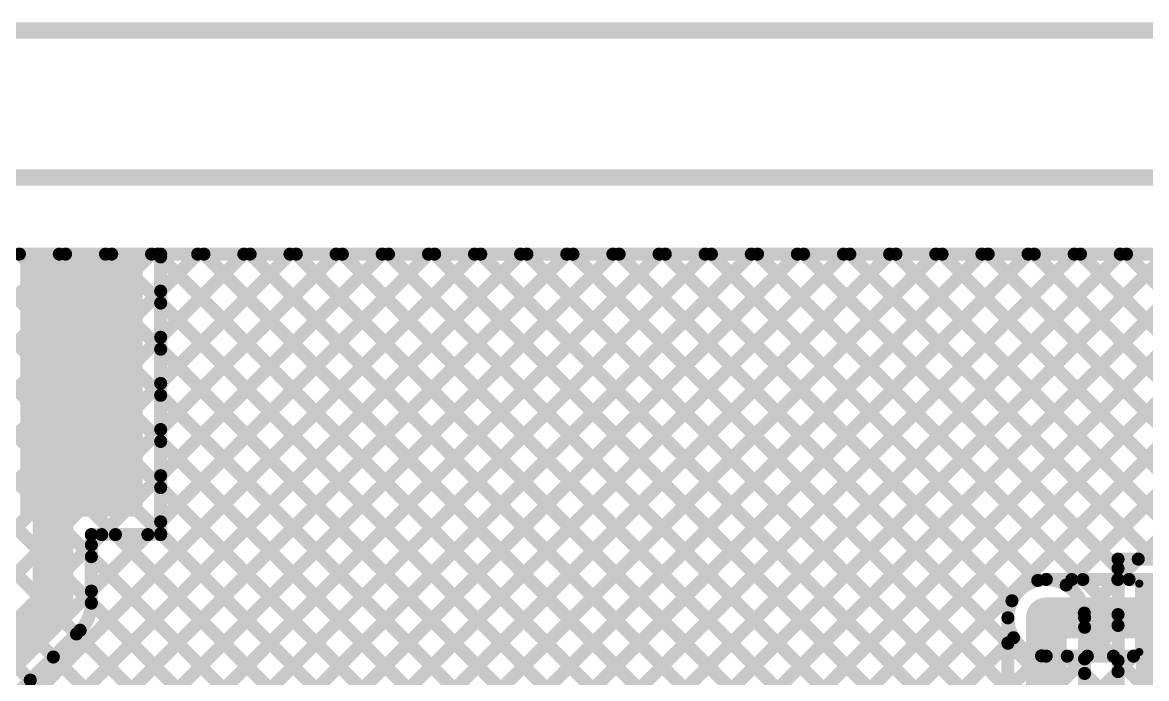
# Model space of a CAD drawing. Header units: millimetres. Extents: x -0.32 to 3.69, y -0.11 to 2.37.
# Drawn here: x 2.012 to 2.701, y 1.948 to 2.35 of the extents above; entities that cross this region are included whole.
import ezdxf

# ---------------------------------------------------------------- set-up
doc = ezdxf.new("R2010")
doc.units = ezdxf.units.MM
doc.header["$MEASUREMENT"] = 0
for name, color, linetype in [('BottomLayer', 5, 'Continuous'), ('BottomPaste', 16, 'Continuous'), ('BottomSolder', 6, 'Continuous'), ('Mechanical1', 6, 'Continuous'), ('Mechanical2', 216, 'Continuous'), ('TopLayer', 1, 'Continuous'), ('TopOverlay', 2, 'Continuous'), ('TopPaste', 8, 'Continuous'), ('TopSolder', 216, 'Continuous'), ('ViaHoleLayer', 16, 'Continuous')]:
    doc.layers.add(name, color=color, linetype=linetype)

# ---------------------------------------------------------------- blocks, each defined once
blk = doc.blocks.new('S______B______B_9')
at = {"layer": 'BottomLayer'}
for points in [[(-0.015, 0.0175), (-0.015, -0.0175), (-0.045, -0.0175), (-0.045, 0.0175)], [(0.045, 0.0175), (0.045, -0.0175), (0.015, -0.0175), (0.015, 0.0175)]]:
    blk.add_hatch(color=5, dxfattribs=at).paths.add_polyline_path(points)
at = {"layer": 'BottomPaste'}
for points in [[(-0.015, 0.0175), (-0.015, -0.0175), (-0.045, -0.0175), (-0.045, 0.0175)], [(0.045, 0.0175), (0.045, -0.0175), (0.015, -0.0175), (0.015, 0.0175)]]:
    blk.add_hatch(color=16, dxfattribs=at).paths.add_polyline_path(points)
at = {"layer": 'BottomSolder'}
for points in [[(-0.011, 0.0215), (-0.011, -0.0215), (-0.049, -0.0215), (-0.049, 0.0215)], [(0.049, 0.0215), (0.049, -0.0215), (0.011, -0.0215), (0.011, 0.0215)]]:
    blk.add_hatch(color=6, dxfattribs=at).paths.add_polyline_path(points)
blk = doc.blocks.new('R___0603_28')
at = {"layer": 'TopLayer'}
for points in [[(-0.015, 0.0175), (-0.015, -0.0175), (-0.045, -0.0175), (-0.045, 0.0175)], [(0.045, 0.0175), (0.045, -0.0175), (0.015, -0.0175), (0.015, 0.0175)]]:
    blk.add_hatch(color=1, dxfattribs=at).paths.add_polyline_path(points)
at = {"layer": 'TopPaste'}
for points in [[(-0.015, 0.0175), (-0.015, -0.0175), (-0.045, -0.0175), (-0.045, 0.0175)], [(0.045, 0.0175), (0.045, -0.0175), (0.015, -0.0175), (0.015, 0.0175)]]:
    blk.add_hatch(color=8, dxfattribs=at).paths.add_polyline_path(points)
at = {"layer": 'TopSolder'}
for points in [[(-0.011, 0.0215), (-0.011, -0.0215), (-0.049, -0.0215), (-0.049, 0.0215)], [(0.049, 0.0215), (0.049, -0.0215), (0.011, -0.0215), (0.011, 0.0215)]]:
    blk.add_hatch(color=216, dxfattribs=at).paths.add_polyline_path(points)
at = {"layer": 'TopOverlay', "const_width": 0.005}
for points in [[(-0.048, 0.021), (-0.048, -0.021)], [(0.048, 0.021), (-0.048, 0.021)], [(0.048, 0.021), (0.048, -0.021)], [(0.048, -0.021), (-0.048, -0.021)]]:
    blk.add_lwpolyline(points, dxfattribs=at)
at = {"layer": 'TopOverlay', "const_width": 0.0025}
for points in [[(-0.04925, 0.021, 1), (-0.04675, 0.021, 1)], [(-0.04925, 0.021, 1), (-0.04675, 0.021, 1)], [(0.04675, 0.021, 1), (0.04925, 0.021, 1)], [(0.04675, 0.021, 1), (0.04925, 0.021, 1)], [(-0.04925, -0.021, 1), (-0.04675, -0.021, 1)], [(-0.04925, -0.021, 1), (-0.04675, -0.021, 1)], [(0.04675, -0.021, 1), (0.04925, -0.021, 1)], [(0.04675, -0.021, 1), (0.04925, -0.021, 1)]]:
    blk.add_lwpolyline(points, format="xyb", close=True, dxfattribs=at)
blk = doc.blocks.new('R___1206_B_37')
at = {"layer": 'BottomLayer'}
for points in [[(-0.08, 0.035), (-0.02, 0.035), (-0.02, -0.035), (-0.08, -0.035)], [(0.02, 0.035), (0.08, 0.035), (0.08, -0.035), (0.02, -0.035)]]:
    blk.add_hatch(color=5, dxfattribs=at).paths.add_polyline_path(points)
at = {"layer": 'BottomPaste'}
for points in [[(-0.08, 0.035), (-0.02, 0.035), (-0.02, -0.035), (-0.08, -0.035)], [(0.02, 0.035), (0.08, 0.035), (0.08, -0.035), (0.02, -0.035)]]:
    blk.add_hatch(color=16, dxfattribs=at).paths.add_polyline_path(points)
at = {"layer": 'BottomSolder'}
for points in [[(-0.084, 0.039), (-0.016, 0.039), (-0.016, -0.039), (-0.084, -0.039)], [(0.016, 0.039), (0.084, 0.039), (0.084, -0.039), (0.016, -0.039)]]:
    blk.add_hatch(color=6, dxfattribs=at).paths.add_polyline_path(points)

msp = doc.modelspace()

# ---------------------------------------------------------------- hatches: boundary and pattern name
at = {"layer": 'BottomLayer'}
msp.add_hatch(color=5, dxfattribs=at).paths.add_polyline_path([(2.011, 2.047), (2.086, 2.047), (2.086, 2.209), (2.011, 2.209)])
h = msp.add_hatch(color=5, dxfattribs=at)
edge = h.paths.add_edge_path()
edge.add_arc((2.64, 1.985), 0.01181, 0, 360)
at = {"layer": 'TopLayer'}
msp.add_hatch(color=1, dxfattribs=at).paths.add_polyline_path([(2.695, 0.189), (2.735, 0.189), (2.735, 2.01), (2.695, 2.01)])
h = msp.add_hatch(color=1, dxfattribs=at)
edge = h.paths.add_edge_path()
edge.add_arc((2.64, 1.985), 0.01181, 0, 360)
at = {"layer": 'ViaHoleLayer'}
h = msp.add_hatch(color=16, dxfattribs=at)
edge = h.paths.add_edge_path()
edge.add_arc((2.64, 1.985), 0.00591, 0, 360)

# ---------------------------------------------------------------- linework, layer by layer
at = {"layer": 'BottomLayer'}
for points, const_width in [([(1.67559, 1.45274), (2.43084, 2.208)], 0.008), ([(1.67559, 1.42446), (2.45913, 2.208)], 0.008), ([(1.67559, 1.48103), (2.40256, 2.208)], 0.008), ([(1.67559, 1.36789), (2.5157, 2.208)], 0.008), ([(1.67559, 1.39617), (2.48741, 2.208)], 0.008), ([(1.68228, 1.34629), (2.54398, 2.208)], 0.008), ([(1.70994, 1.34568), (2.57226, 2.208)], 0.008), ([(1.72658, 1.33403), (2.60055, 2.208)], 0.008), ([(1.74072, 1.31989), (2.62883, 2.208)], 0.008), ([(1.75487, 1.30575), (2.65712, 2.208)], 0.008), ([(1.76901, 1.29161), (2.6854, 2.208)], 0.008), ([(1.78619, 1.2805), (2.71369, 2.208)], 0.008), ([(1.8171, 1.65083), (2.37427, 2.208)], 0.008), ([(1.8171, 1.70739), (2.31771, 2.208)], 0.008), ([(1.8171, 1.67911), (2.34599, 2.208)], 0.008), ([(1.8171, 1.73568), (2.28942, 2.208)], 0.008), ([(1.82247, 1.2885), (2.74197, 2.208)], 0.008), ([(1.85075, 1.2885), (2.77025, 2.208)], 0.008), ([(1.90604, 1.3155), (2.79854, 2.208)], 0.008), ([(1.93432, 1.3155), (2.82682, 2.208)], 0.008), ([(2.097, 2.208), (3.13221, 2.208)], 0.008), ([(2.097, 2.10043), (2.20457, 2.208)], 0.008), ([(2.097, 2.07215), (2.23285, 2.208)], 0.008), ([(2.097, 2.10043), (2.20457, 2.208)], 0.008), ([(2.097, 2.04386), (2.26114, 2.208)], 0.008), ([(2.097, 2.157), (2.148, 2.208)], 0.008), ([(2.097, 2.12872), (2.17628, 2.208)], 0.008), ([(2.097, 2.18528), (2.11972, 2.208)], 0.008), ([(2.097, 2.036), (2.097, 2.208)], 0.008), ([(2.097, 2.20627), (2.68887, 1.6144)], 0.008), ([(2.12356, 2.208), (2.71716, 1.6144)], 0.008), ([(2.15184, 2.208), (2.74544, 1.6144)], 0.008), ([(2.18012, 2.208), (2.77373, 1.6144)], 0.008), ([(2.20841, 2.208), (2.61874, 1.79767)], 0.008), ([(2.23669, 2.208), (2.63426, 1.81044)], 0.008), ([(2.26498, 2.208), (2.66183, 1.81115)], 0.008), ([(2.29326, 2.208), (2.69011, 1.81115)], 0.008), ([(2.32155, 2.208), (2.7184, 1.81115)], 0.008), ([(2.34983, 2.208), (2.74668, 1.81115)], 0.008), ([(2.37812, 2.208), (2.77497, 1.81115)], 0.008), ([(2.4064, 2.208), (2.61895, 1.99545)], 0.008), ([(2.43468, 2.208), (2.63477, 2.00791)], 0.008), ([(2.46297, 2.208), (2.66247, 2.0085)], 0.008), ([(2.49125, 2.208), (2.69075, 2.0085)], 0.008), ([(2.51954, 2.208), (2.71904, 2.0085)], 0.008), ([(2.54782, 2.208), (2.74732, 2.0085)], 0.008), ([(2.57611, 2.208), (2.77561, 2.0085)], 0.008), ([(2.60439, 2.208), (2.80389, 2.0085)], 0.008), ([(2.63267, 2.208), (2.83217, 2.0085)], 0.008), ([(2.65561, 2.0085), (2.85511, 2.208)], 0.008), ([(2.66096, 2.208), (2.86046, 2.0085)], 0.008), ([(2.68389, 2.0085), (2.88339, 2.208)], 0.008), ([(2.68924, 2.208), (2.88246, 2.01478)], 0.008), ([(2.097, 2.17799), (2.66059, 1.6144)], 0.008), ([(2.097, 2.1497), (2.6322, 1.6145)], 0.008), ([(2.097, 2.12142), (2.61325, 1.60517)], 0.008), ([(2.097, 2.09313), (2.6131, 1.57704)], 0.008), ([(2.031, 1.994), (2.031, 2.069)], 0.025), ([(2.097, 2.06485), (2.74435, 1.4175)], 0.008), ([(2.097, 2.03657), (2.71607, 1.4175)], 0.008), ([(2.0545, 2.00136), (2.08914, 2.036)], 0.008), ([(2.0545, 2.036), (2.097, 2.036)], 0.008), ([(2.0545, 2.02965), (2.06085, 2.036)], 0.008), ([(2.0545, 1.994), (2.0545, 2.036)], 0.008), ([(2.06928, 2.036), (2.68778, 1.4175)], 0.008), ([(2.0545, 2.0225), (2.6595, 1.4175)], 0.008), ([(2.64, 2.0085), (2.87928, 2.0085)], 0.008), ([(1.9678, 1.9308), (2.031, 1.994)], 0.025), ([(2.0545, 1.99421), (2.63123, 1.41749)], 0.008), ([(2.64, 1.985), (2.934, 1.985)], 0.025), ([(1.98443, 1.9142), (2.0476, 1.97737)], 0.008), ([(2.04533, 1.9751), (2.61283, 1.4076)], 0.008), ([(1.96261, 1.3155), (2.61991, 1.9728)], 0.008), ([(1.99089, 1.3155), (2.63707, 1.96168)], 0.008), ([(2.01918, 1.3155), (2.66518, 1.9615)], 0.008), ([(2.03119, 1.96096), (2.67664, 1.3155)], 0.008), ([(2.04746, 1.3155), (2.69346, 1.9615)], 0.008), ([(2.07574, 1.3155), (2.72174, 1.9615)], 0.008), ([(2.64, 1.9615), (2.87885, 1.9615)], 0.008), ([(2.6529, 1.9615), (2.80325, 1.81115)], 0.008), ([(2.68118, 1.9615), (2.83153, 1.81115)], 0.008), ([(2.01705, 1.94681), (2.64836, 1.3155)], 0.008)]:
    msp.add_lwpolyline(points, dxfattribs=dict(at, const_width=const_width))
for points, const_width in [([(2.095, 2.208, 1), (2.099, 2.208, 1)], 0.004), ([(2.095, 2.208, 1), (2.099, 2.208, 1)], 0.004), ([(2.095, 2.20627, 1), (2.099, 2.20627, 1)], 0.004), ([(2.11772, 2.208, 1), (2.12172, 2.208, 1)], 0.004), ([(2.12156, 2.208, 1), (2.12556, 2.208, 1)], 0.004), ([(2.146, 2.208, 1), (2.15, 2.208, 1)], 0.004), ([(2.14984, 2.208, 1), (2.15384, 2.208, 1)], 0.004), ([(2.17428, 2.208, 1), (2.17828, 2.208, 1)], 0.004), ([(2.17812, 2.208, 1), (2.18212, 2.208, 1)], 0.004), ([(2.20257, 2.208, 1), (2.20657, 2.208, 1)], 0.004), ([(2.20257, 2.208, 1), (2.20657, 2.208, 1)], 0.004), ([(2.20641, 2.208, 1), (2.21041, 2.208, 1)], 0.004), ([(2.23085, 2.208, 1), (2.23485, 2.208, 1)], 0.004), ([(2.23469, 2.208, 1), (2.23869, 2.208, 1)], 0.004), ([(2.25914, 2.208, 1), (2.26314, 2.208, 1)], 0.004), ([(2.26298, 2.208, 1), (2.26698, 2.208, 1)], 0.004), ([(2.28742, 2.208, 1), (2.29142, 2.208, 1)], 0.004), ([(2.29126, 2.208, 1), (2.29526, 2.208, 1)], 0.004), ([(2.31571, 2.208, 1), (2.31971, 2.208, 1)], 0.004), ([(2.31955, 2.208, 1), (2.32355, 2.208, 1)], 0.004), ([(2.34399, 2.208, 1), (2.34799, 2.208, 1)], 0.004), ([(2.34783, 2.208, 1), (2.35183, 2.208, 1)], 0.004), ([(2.37227, 2.208, 1), (2.37627, 2.208, 1)], 0.004), ([(2.37611, 2.208, 1), (2.38011, 2.208, 1)], 0.004), ([(2.40056, 2.208, 1), (2.40456, 2.208, 1)], 0.004), ([(2.4044, 2.208, 1), (2.4084, 2.208, 1)], 0.004), ([(2.42884, 2.208, 1), (2.43284, 2.208, 1)], 0.004), ([(2.43268, 2.208, 1), (2.43668, 2.208, 1)], 0.004), ([(2.45713, 2.208, 1), (2.46113, 2.208, 1)], 0.004), ([(2.46097, 2.208, 1), (2.46497, 2.208, 1)], 0.004), ([(2.48541, 2.208, 1), (2.48941, 2.208, 1)], 0.004), ([(2.48925, 2.208, 1), (2.49325, 2.208, 1)], 0.004), ([(2.5137, 2.208, 1), (2.5177, 2.208, 1)], 0.004), ([(2.51754, 2.208, 1), (2.52154, 2.208, 1)], 0.004), ([(2.54198, 2.208, 1), (2.54598, 2.208, 1)], 0.004), ([(2.54582, 2.208, 1), (2.54982, 2.208, 1)], 0.004), ([(2.57026, 2.208, 1), (2.57426, 2.208, 1)], 0.004), ([(2.57411, 2.208, 1), (2.57811, 2.208, 1)], 0.004), ([(2.59855, 2.208, 1), (2.60255, 2.208, 1)], 0.004), ([(2.60239, 2.208, 1), (2.60639, 2.208, 1)], 0.004), ([(2.62683, 2.208, 1), (2.63083, 2.208, 1)], 0.004), ([(2.63067, 2.208, 1), (2.63467, 2.208, 1)], 0.004), ([(2.65512, 2.208, 1), (2.65912, 2.208, 1)], 0.004), ([(2.65896, 2.208, 1), (2.66296, 2.208, 1)], 0.004), ([(2.6834, 2.208, 1), (2.6874, 2.208, 1)], 0.004), ([(2.68724, 2.208, 1), (2.69124, 2.208, 1)], 0.004), ([(2.095, 2.18528, 1), (2.099, 2.18528, 1)], 0.004), ([(2.095, 2.17799, 1), (2.099, 2.17799, 1)], 0.004), ([(2.095, 2.157, 1), (2.099, 2.157, 1)], 0.004), ([(2.095, 2.1497, 1), (2.099, 2.1497, 1)], 0.004), ([(2.095, 2.12872, 1), (2.099, 2.12872, 1)], 0.004), ([(2.095, 2.12142, 1), (2.099, 2.12142, 1)], 0.004), ([(2.095, 2.10043, 1), (2.099, 2.10043, 1)], 0.004), ([(2.095, 2.10043, 1), (2.099, 2.10043, 1)], 0.004), ([(2.095, 2.09313, 1), (2.099, 2.09313, 1)], 0.004), ([(2.02475, 2.069, 1), (2.03725, 2.069, 1)], 0.0125), ([(2.095, 2.07215, 1), (2.099, 2.07215, 1)], 0.004), ([(2.095, 2.06485, 1), (2.099, 2.06485, 1)], 0.004), ([(2.095, 2.04386, 1), (2.099, 2.04386, 1)], 0.004), ([(2.095, 2.03657, 1), (2.099, 2.03657, 1)], 0.004), ([(2.0525, 2.036, 1), (2.0565, 2.036, 1)], 0.004), ([(2.0525, 2.036, 1), (2.0565, 2.036, 1)], 0.004), ([(2.0525, 2.02965, 1), (2.0565, 2.02965, 1)], 0.004), ([(2.05885, 2.036, 1), (2.06285, 2.036, 1)], 0.004), ([(2.06728, 2.036, 1), (2.07128, 2.036, 1)], 0.004), ([(2.08714, 2.036, 1), (2.09114, 2.036, 1)], 0.004), ([(2.095, 2.036, 1), (2.099, 2.036, 1)], 0.004), ([(2.095, 2.036, 1), (2.099, 2.036, 1)], 0.004), ([(2.0525, 2.0225, 1), (2.0565, 2.0225, 1)], 0.004), ([(2.638, 2.0085, 1), (2.642, 2.0085, 1)], 0.004), ([(2.638, 2.0085, 1), (2.642, 2.0085, 1)], 0.004), ([(2.65361, 2.0085, 1), (2.65761, 2.0085, 1)], 0.004), ([(2.66047, 2.0085, 1), (2.66447, 2.0085, 1)], 0.004), ([(2.68189, 2.0085, 1), (2.68589, 2.0085, 1)], 0.004), ([(2.68875, 2.0085, 1), (2.69275, 2.0085, 1)], 0.004), ([(2.02475, 1.994, 1), (2.03725, 1.994, 1)], 0.0125), ([(2.02475, 1.994, 1), (2.03725, 1.994, 1)], 0.0125), ([(2.63277, 2.00791, 1), (2.63677, 2.00791, 1)], 0.004), ([(2.0525, 2.00136, 1), (2.0565, 2.00136, 1)], 0.004), ([(2.61695, 1.99545, 1), (2.62095, 1.99545, 1)], 0.004), ([(2.0525, 1.99421, 1), (2.0565, 1.99421, 1)], 0.004), ([(2.0525, 1.994, 1), (2.0565, 1.994, 1)], 0.004), ([(2.0525, 1.994, 1), (2.0565, 1.994, 1)], 0.004), ([(2.0525, 1.994, 1), (2.0565, 1.994, 1)], 0.004), ([(2.63375, 1.985, 1), (2.64625, 1.985, 1)], 0.0125), ([(2.04333, 1.9751, 1), (2.04733, 1.9751, 1)], 0.004), ([(2.0456, 1.97737, 1), (2.0496, 1.97737, 1)], 0.004), ([(2.0456, 1.97737, 1), (2.0496, 1.97737, 1)], 0.004), ([(2.04562, 1.97738, 1), (2.04962, 1.97738, 1)], 0.004), ([(2.61791, 1.9728, 1), (2.62191, 1.9728, 1)], 0.004), ([(2.02919, 1.96096, 1), (2.03319, 1.96096, 1)], 0.004), ([(2.63507, 1.96168, 1), (2.63907, 1.96168, 1)], 0.004), ([(2.638, 1.9615, 1), (2.642, 1.9615, 1)], 0.004), ([(2.638, 1.9615, 1), (2.642, 1.9615, 1)], 0.004), ([(2.6509, 1.9615, 1), (2.6549, 1.9615, 1)], 0.004), ([(2.66318, 1.9615, 1), (2.66718, 1.9615, 1)], 0.004), ([(2.67918, 1.9615, 1), (2.68318, 1.9615, 1)], 0.004), ([(2.69146, 1.9615, 1), (2.69546, 1.9615, 1)], 0.004), ([(2.01505, 1.94681, 1), (2.01905, 1.94681, 1)], 0.004)]:
    msp.add_lwpolyline(points, format="xyb", close=True, dxfattribs=dict(at, const_width=const_width))
at = {"layer": 'BottomLayer', "const_width": 0.008}
for points in [[(2.64, 1.9615, -1), (2.64, 2.0085)], [(2.0545, 1.994, -0.199188), (2.0476, 1.97737)], [(2.0545, 1.994, -0.198912), (2.04762, 1.97738)]]:
    msp.add_lwpolyline(points, format="xyb", dxfattribs=at)
at = {"layer": 'Mechanical1', "const_width": 0.01}
msp.add_lwpolyline([(1.98644, 2.345), (3.683, 2.345)], dxfattribs=at)
at = {"layer": 'Mechanical2', "const_width": 0.01}
msp.add_lwpolyline([(-0.1, 2.255), (3.325, 2.255)], dxfattribs=at)
at = {"layer": 'TopLayer'}
for points, const_width in [([(1.69166, 1.72338), (2.17628, 2.208)], 0.008), ([(1.70581, 1.70924), (2.20457, 2.208)], 0.008), ([(1.70581, 1.70924), (2.20457, 2.208)], 0.008), ([(1.71995, 1.69509), (2.23285, 2.208)], 0.008), ([(1.73409, 1.68095), (2.26114, 2.208)], 0.008), ([(1.74823, 1.66681), (2.28942, 2.208)], 0.008), ([(1.76237, 1.65267), (2.31771, 2.208)], 0.008), ([(1.77533, 2.208), (3.13221, 2.208)], 0.008), ([(1.77652, 1.63853), (2.34599, 2.208)], 0.008), ([(1.79066, 1.62438), (2.37427, 2.208)], 0.008), ([(1.79657, 1.60201), (2.40256, 2.208)], 0.008), ([(1.79657, 1.57372), (2.43084, 2.208)], 0.008), ([(1.79657, 1.54544), (2.45913, 2.208)], 0.008), ([(1.79657, 1.51716), (2.48741, 2.208)], 0.008), ([(1.79657, 1.4323), (2.57226, 2.208)], 0.008), ([(1.79657, 1.40402), (2.60055, 2.208)], 0.008), ([(1.79657, 1.48887), (2.5157, 2.208)], 0.008), ([(1.79657, 1.46059), (2.54398, 2.208)], 0.008), ([(1.79657, 1.37573), (2.62883, 2.208)], 0.008), ([(1.80693, 1.35781), (2.65712, 2.208)], 0.008), ([(1.81243, 2.208), (2.3921, 1.62833)], 0.008), ([(1.8171, 1.93367), (2.09143, 2.208)], 0.008), ([(1.8171, 1.90538), (2.11972, 2.208)], 0.008), ([(1.8171, 1.99024), (2.03486, 2.208)], 0.008), ([(1.8171, 1.96195), (2.06315, 2.208)], 0.008), ([(1.81831, 1.87831), (2.148, 2.208)], 0.008), ([(1.83521, 1.35781), (2.6854, 2.208)], 0.008), ([(1.84071, 2.208), (2.40624, 1.64247)], 0.008), ([(1.85592, 1.35023), (2.71369, 2.208)], 0.008), ([(1.85592, 1.32195), (2.74197, 2.208)], 0.008), ([(1.869, 2.208), (2.42038, 1.65662)], 0.008), ([(1.88125, 1.319), (2.77025, 2.208)], 0.008), ([(1.89728, 2.208), (2.43452, 1.67076)], 0.008), ([(1.90954, 1.319), (2.79854, 2.208)], 0.008), ([(1.92557, 2.208), (2.44867, 1.6849)], 0.008), ([(1.932, 1.31318), (2.82682, 2.208)], 0.008), ([(1.95385, 2.208), (2.46281, 1.69904)], 0.008), ([(1.98213, 2.208), (2.47695, 1.71318)], 0.008), ([(2.01042, 2.208), (2.49109, 1.72733)], 0.008), ([(2.0387, 2.208), (2.50523, 1.74147)], 0.008), ([(2.06699, 2.208), (2.51938, 1.75561)], 0.008), ([(2.09527, 2.208), (2.53352, 1.76975)], 0.008), ([(2.12356, 2.208), (2.54766, 1.7839)], 0.008), ([(2.15184, 2.208), (2.5618, 1.79804)], 0.008), ([(2.18012, 2.208), (2.57595, 1.81218)], 0.008), ([(2.20841, 2.208), (2.59009, 1.82632)], 0.008), ([(2.23669, 2.208), (2.60423, 1.84046)], 0.008), ([(2.26498, 2.208), (2.6165, 1.85648)], 0.008), ([(2.29326, 2.208), (2.6165, 1.88476)], 0.008), ([(2.32155, 2.208), (2.6165, 1.91305)], 0.008), ([(2.34983, 2.208), (2.6165, 1.94133)], 0.008), ([(2.37812, 2.208), (2.6165, 1.96961)], 0.008), ([(2.4064, 2.208), (2.61895, 1.99545)], 0.008), ([(2.43468, 2.208), (2.63477, 2.00791)], 0.008), ([(2.46297, 2.208), (2.684, 1.98697)], 0.008), ([(2.49125, 2.208), (2.684, 2.01525)], 0.008), ([(2.51954, 2.208), (2.70654, 2.021)], 0.008), ([(2.54782, 2.208), (2.73482, 2.021)], 0.008), ([(2.57611, 2.208), (2.77061, 2.0135)], 0.008), ([(2.60439, 2.208), (2.79889, 2.0135)], 0.008), ([(2.63267, 2.208), (2.83267, 2.008)], 0.008), ([(2.6522, 2.00509), (2.85511, 2.208)], 0.008), ([(2.66096, 2.208), (2.86096, 2.008)], 0.008), ([(2.68924, 2.208), (2.88246, 2.01478)], 0.008), ([(2.69639, 2.021), (2.88339, 2.208)], 0.008), ([(1.83897, 2.15317), (2.37796, 1.61419)], 0.008), ([(1.83191, 2.13195), (2.36381, 1.60005)], 0.008), ([(2.684, 2.021), (2.746, 2.021)], 0.008), ([(2.684, 0.178), (2.684, 2.021)], 0.008), ([(2.66332, 1.98793), (2.684, 2.00861)], 0.008), ([(2.64, 1.843), (2.64, 1.985)], 0.025), ([(2.6165, 1.85273), (2.6165, 1.985)], 0.008), ([(2.6635, 1.843), (2.6635, 1.985)], 0.008), ([(2.6635, 1.95982), (2.684, 1.98032)], 0.008), ([(2.6635, 1.97918), (2.684, 1.95868)], 0.008), ([(1.932, 1.28489), (2.6165, 1.96939)], 0.008), ([(2.6635, 1.93154), (2.684, 1.95204)], 0.008), ([(2.6635, 1.9509), (2.684, 1.9304)], 0.008)]:
    msp.add_lwpolyline(points, dxfattribs=dict(at, const_width=const_width))
for points, const_width in [([(2.00842, 2.208, 1), (2.01242, 2.208, 1)], 0.004), ([(2.03286, 2.208, 1), (2.03686, 2.208, 1)], 0.004), ([(2.0367, 2.208, 1), (2.0407, 2.208, 1)], 0.004), ([(2.06115, 2.208, 1), (2.06515, 2.208, 1)], 0.004), ([(2.06499, 2.208, 1), (2.06899, 2.208, 1)], 0.004), ([(2.08943, 2.208, 1), (2.09343, 2.208, 1)], 0.004), ([(2.09327, 2.208, 1), (2.09727, 2.208, 1)], 0.004), ([(2.11772, 2.208, 1), (2.12172, 2.208, 1)], 0.004), ([(2.12156, 2.208, 1), (2.12556, 2.208, 1)], 0.004), ([(2.146, 2.208, 1), (2.15, 2.208, 1)], 0.004), ([(2.14984, 2.208, 1), (2.15384, 2.208, 1)], 0.004), ([(2.17428, 2.208, 1), (2.17828, 2.208, 1)], 0.004), ([(2.17812, 2.208, 1), (2.18212, 2.208, 1)], 0.004), ([(2.20257, 2.208, 1), (2.20657, 2.208, 1)], 0.004), ([(2.20257, 2.208, 1), (2.20657, 2.208, 1)], 0.004), ([(2.20641, 2.208, 1), (2.21041, 2.208, 1)], 0.004), ([(2.23085, 2.208, 1), (2.23485, 2.208, 1)], 0.004), ([(2.23469, 2.208, 1), (2.23869, 2.208, 1)], 0.004), ([(2.25914, 2.208, 1), (2.26314, 2.208, 1)], 0.004), ([(2.26298, 2.208, 1), (2.26698, 2.208, 1)], 0.004), ([(2.28742, 2.208, 1), (2.29142, 2.208, 1)], 0.004), ([(2.29126, 2.208, 1), (2.29526, 2.208, 1)], 0.004), ([(2.31571, 2.208, 1), (2.31971, 2.208, 1)], 0.004), ([(2.31955, 2.208, 1), (2.32355, 2.208, 1)], 0.004), ([(2.34399, 2.208, 1), (2.34799, 2.208, 1)], 0.004), ([(2.34783, 2.208, 1), (2.35183, 2.208, 1)], 0.004), ([(2.37227, 2.208, 1), (2.37627, 2.208, 1)], 0.004), ([(2.37611, 2.208, 1), (2.38011, 2.208, 1)], 0.004), ([(2.40056, 2.208, 1), (2.40456, 2.208, 1)], 0.004), ([(2.4044, 2.208, 1), (2.4084, 2.208, 1)], 0.004), ([(2.42884, 2.208, 1), (2.43284, 2.208, 1)], 0.004), ([(2.43268, 2.208, 1), (2.43668, 2.208, 1)], 0.004), ([(2.45713, 2.208, 1), (2.46113, 2.208, 1)], 0.004), ([(2.46097, 2.208, 1), (2.46497, 2.208, 1)], 0.004), ([(2.48541, 2.208, 1), (2.48941, 2.208, 1)], 0.004), ([(2.48925, 2.208, 1), (2.49325, 2.208, 1)], 0.004), ([(2.5137, 2.208, 1), (2.5177, 2.208, 1)], 0.004), ([(2.51754, 2.208, 1), (2.52154, 2.208, 1)], 0.004), ([(2.54198, 2.208, 1), (2.54598, 2.208, 1)], 0.004), ([(2.54582, 2.208, 1), (2.54982, 2.208, 1)], 0.004), ([(2.57026, 2.208, 1), (2.57426, 2.208, 1)], 0.004), ([(2.57411, 2.208, 1), (2.57811, 2.208, 1)], 0.004), ([(2.59855, 2.208, 1), (2.60255, 2.208, 1)], 0.004), ([(2.60239, 2.208, 1), (2.60639, 2.208, 1)], 0.004), ([(2.62683, 2.208, 1), (2.63083, 2.208, 1)], 0.004), ([(2.63067, 2.208, 1), (2.63467, 2.208, 1)], 0.004), ([(2.65512, 2.208, 1), (2.65912, 2.208, 1)], 0.004), ([(2.65896, 2.208, 1), (2.66296, 2.208, 1)], 0.004), ([(2.6834, 2.208, 1), (2.6874, 2.208, 1)], 0.004), ([(2.68724, 2.208, 1), (2.69124, 2.208, 1)], 0.004), ([(2.682, 2.021, 1), (2.686, 2.021, 1)], 0.004), ([(2.682, 2.021, 1), (2.686, 2.021, 1)], 0.004), ([(2.69439, 2.021, 1), (2.69839, 2.021, 1)], 0.004), ([(2.682, 2.01525, 1), (2.686, 2.01525, 1)], 0.004), ([(2.682, 2.00861, 1), (2.686, 2.00861, 1)], 0.004), ([(2.63277, 2.00791, 1), (2.63677, 2.00791, 1)], 0.004), ([(2.6502, 2.00509, 1), (2.6542, 2.00509, 1)], 0.004), ([(2.61695, 1.99545, 1), (2.62095, 1.99545, 1)], 0.004), ([(2.63375, 1.985, 1), (2.64625, 1.985, 1)], 0.0125), ([(2.66132, 1.98793, 1), (2.66532, 1.98793, 1)], 0.004), ([(2.6145, 1.985, 1), (2.6185, 1.985, 1)], 0.004), ([(2.6145, 1.985, 1), (2.6185, 1.985, 1)], 0.004), ([(2.6615, 1.985, 1), (2.6655, 1.985, 1)], 0.004), ([(2.6615, 1.985, 1), (2.6655, 1.985, 1)], 0.004), ([(2.682, 1.98697, 1), (2.686, 1.98697, 1)], 0.004), ([(2.6615, 1.97918, 1), (2.6655, 1.97918, 1)], 0.004), ([(2.682, 1.98032, 1), (2.686, 1.98032, 1)], 0.004), ([(2.6145, 1.96961, 1), (2.6185, 1.96961, 1)], 0.004), ([(2.6145, 1.96939, 1), (2.6185, 1.96939, 1)], 0.004), ([(2.6615, 1.95982, 1), (2.6655, 1.95982, 1)], 0.004), ([(2.682, 1.95868, 1), (2.686, 1.95868, 1)], 0.004), ([(2.6615, 1.9509, 1), (2.6655, 1.9509, 1)], 0.004), ([(2.682, 1.95204, 1), (2.686, 1.95204, 1)], 0.004)]:
    msp.add_lwpolyline(points, format="xyb", close=True, dxfattribs=dict(at, const_width=const_width))
at = {"layer": 'TopLayer', "const_width": 0.008}
msp.add_lwpolyline([(2.6165, 1.985, -1), (2.6635, 1.985)], format="xyb", dxfattribs=at)

# ---------------------------------------------------------------- block references
msp.add_blockref('R___1206_B_37', (2.001, 2.169))
at = {"rotation": 180}
for name, p in [('S______B______B_9', (2.001, 2.069)), ('R___0603_28', (2.745, 1.985))]:
    msp.add_blockref(name, p, dxfattribs=at)

doc.saveas('drawing.dxf')
